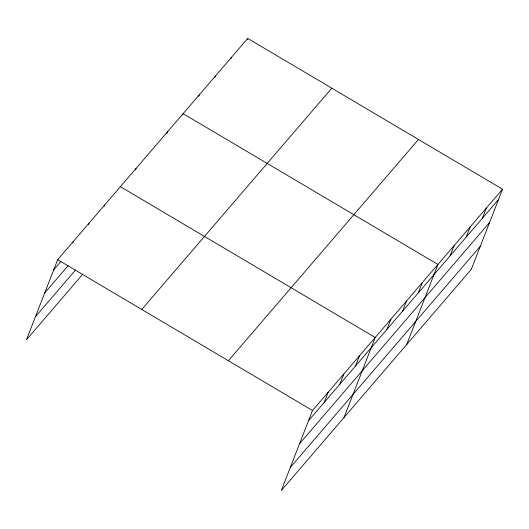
<?xml version="1.0" encoding="UTF-8"?>
<svg xmlns="http://www.w3.org/2000/svg" width="529" height="529" viewBox="0 0 529 529"><rect width="100%" height="100%" fill="white"/><g stroke="black" fill="none" stroke-linecap="round" stroke-linejoin="round"><path stroke-width="0.79" d="M502.55 189.223L312.494 410.504L281.276 490.575L471.332 269.294L502.55 189.223L247.724 38.425L57.668 259.706L26.45 339.777L82.894 274.055M72.777 242.91L73.346 241.449M88.462 224.653L89.024 223.192M104.14 206.396L104.709 204.941M135.497 169.888L136.065 168.427M166.86 133.374L167.428 131.919M182.538 115.117L183.107 113.662L437.933 264.46L406.715 344.531M198.692 96.311L199.261 94.856M214.847 77.505L215.415 76.044M231.001 58.693L231.57 57.238M247.155 39.887L247.724 38.425M324.191 402.45L328.172 392.247M339.876 384.193L343.85 373.99M355.554 365.936L359.528 355.739M343.995 417.553L375.213 337.482L120.387 186.684M386.911 329.428L390.891 319.225M402.595 311.171L406.57 300.968M418.274 292.921L422.248 282.717M450.106 255.851L454.087 245.654M466.261 237.045L470.241 226.842M482.415 218.239L486.396 208.036M53.687 269.909L61.007 261.386M44.7 292.967L68.221 265.578M35.436 316.719L75.687 269.863M141.759 309.472L331.815 88.191M228.402 360.738L418.459 139.464M308.513 420.707L498.569 199.426M299.526 443.758L489.583 222.484M290.262 467.517L480.319 246.236M57.668 259.706L312.494 410.504"/></g></svg>
